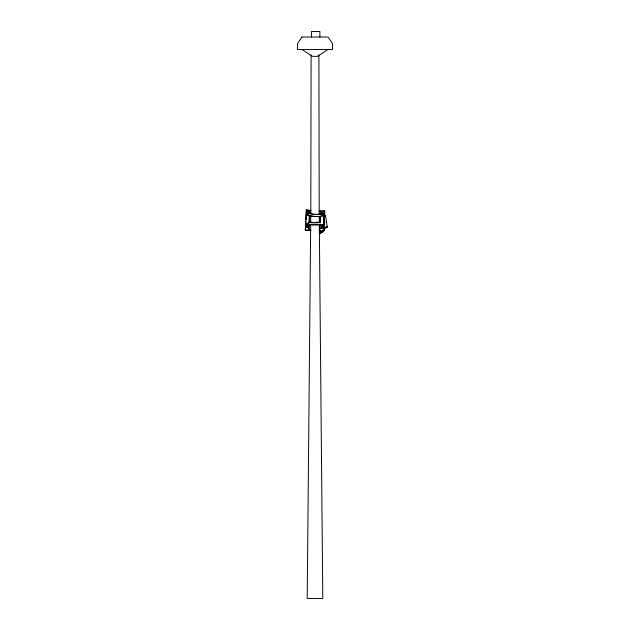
<?xml version="1.0" encoding="UTF-8"?>
<svg xmlns="http://www.w3.org/2000/svg" width="630" height="630" viewBox="0 0 630 630"><rect width="100%" height="100%" fill="white"/><g stroke="black" fill="none" stroke-linecap="round" stroke-linejoin="round"><path stroke-width="0.94" d="M310.684 224.382L307.204 598.5L322.796 598.5L319.315 224.382M310.7 222.445L310.779 215.657M310.803 213.72L311.102 54.881M309.385 224.902L309.109 230.548L305.329 230.06L306.314 210.113L310.905 210.31M305.329 230.06L305.865 221.343M305.959 219.46L306.416 210.042M306.424 219.689L306.511 217.807M306.558 227.162L306.731 223.548L307.314 223.532L307.133 227.147L306.558 227.162L307.645 227.328L307.826 223.713L308.401 223.705L308.314 225.508M308.401 211.948L308.227 215.428L307.18 215.263L307.353 211.782L308.983 211.94L307.353 211.782M307.928 211.775L307.763 215.255L307.18 215.263M308.527 230.564L308.802 224.91M308.897 223.028L309.267 215.491L308.739 215.625L311.228 216.027M309.354 213.609L309.495 210.79L306.314 210.113M309.48 223.02L309.85 215.484M309.936 213.601L310.078 210.774L307.156 210.089M320.229 224.626L319.906 231.21L319.371 231.139L319.693 224.548M319.788 222.666L320.111 216.082M320.205 214.2L320.339 211.381L324.804 211.113L323.836 230.895L319.371 231.139M320.323 222.744L320.646 216.153M320.733 214.271L320.875 211.452L320.339 211.381M321.898 213.231L321.765 216.027L323.001 215.98L323.135 213.192L321.363 213.161L323.135 213.192M321.505 224.871L321.347 228.123L320.812 228.044L322.552 228.076L322.71 224.831L320.977 224.8L322.71 224.831M322.607 213.121L322.466 215.909L323.001 215.98M322.182 224.752L322.017 228.005L322.552 228.076M323.592 231.06L324.568 211.278M323.481 228.918L323.883 227.611M324.828 227.595L323.103 231.289L319.394 233.557L322.284 231.297L323.489 231.178L325.269 227.469M319.867 233.549L321.946 232.557L321.442 232.171L319.733 233.21L321.875 232.399L323.411 230.982L324.537 229.225L323.938 228.918M322.284 231.297L321.087 231.21L319.977 232.58L321.946 232.557L323.411 230.982M324.033 211.066L323.355 231.092L322.938 230.934M327.994 49.494L317.622 56.314L312.378 56.314L302.006 49.494M308.519 224.461L311.228 224.784M320.103 222.516L319.835 222.288M309.85 213.397L308.873 213.523L311.362 213.924M309.716 215.499L309.495 215.767M309.645 222.264L308.18 222.429L311.22 222.673M309.259 222.28L310.669 222.209M318.394 222.642L320.717 222.382M319.741 222.618L315.646 222.713M318.394 224.752L320.717 224.485M319.741 224.729L312.433 224.855M310.354 222.217L311.952 222.162M309.456 213.365L310.677 213.373M319.528 216.515L320.985 216.248M320.749 216.523L318.386 216.507M309.495 210.79L310.078 210.774M317.26 222.729L314.047 222.76M315.701 224.863L317.268 224.839M323.284 229.58L324.537 229.225M310.354 213.334L311.818 213.381M318.528 214.405L320.709 214.129M316.567 222.146L318.048 222.177M312.425 222.744L314.11 222.721M314.11 224.823L310.952 224.823M310.952 222.713L312.598 222.705M317.158 214.357L321.119 214.145M317.024 216.46L318.638 216.547M317.307 214.397L314.047 214.2M315.52 216.389L317.166 216.5M319.221 210.885L324.804 211.113M305.448 229.816L309.109 230.548M308.881 230.107L310.873 230.139M313.913 216.303L315.559 216.413M318.993 222.225L320.197 222.303M310.07 222.626L308.645 222.414M310.07 224.729L308.739 224.595M312.472 214.074L314.118 214.184M312.338 216.177L313.984 216.287M312.661 214.058L309.976 213.783M312.519 216.161L309.842 215.885M319.331 210.822L320.418 210.971M319.591 231.029L321.087 231.21M318.977 213.861L320.363 214.003M306.731 223.548L308.401 223.705M310.314 229.351L310.866 230.407M325.647 216.137L327.293 227.265M319.205 214.688L318.898 54.881M319.229 216.625L319.3 222.445M319.89 37.02L319.89 31.5L311.44 31.5L311.44 37.02M323.93 215.239A7.78 1.095 3.4 0 1 324.23 216.586M326.466 226.509A9.883 1.386 3.4 0 1 323.725 227.997M326.175 227.186A8.765 1.228 3.4 0 1 325.655 227.469M325.812 227.154A8.395 1.181 3.4 0 1 325.316 227.43M326.033 221.965A8.395 1.181 3.4 0 1 326.096 222.28M323.725 215.381A7.379 1.04 3.4 0 1 324.269 216.444M323.899 215.531A7.024 0.984 3.4 0 1 324.293 216.303M323.938 214.854A7.024 0.984 3.4 0 1 324.332 215.633M302.006 37.02L297.431 43.643L297.431 49.494L332.569 49.494L332.569 43.643L327.994 37.02L302.006 37.02"/></g></svg>
